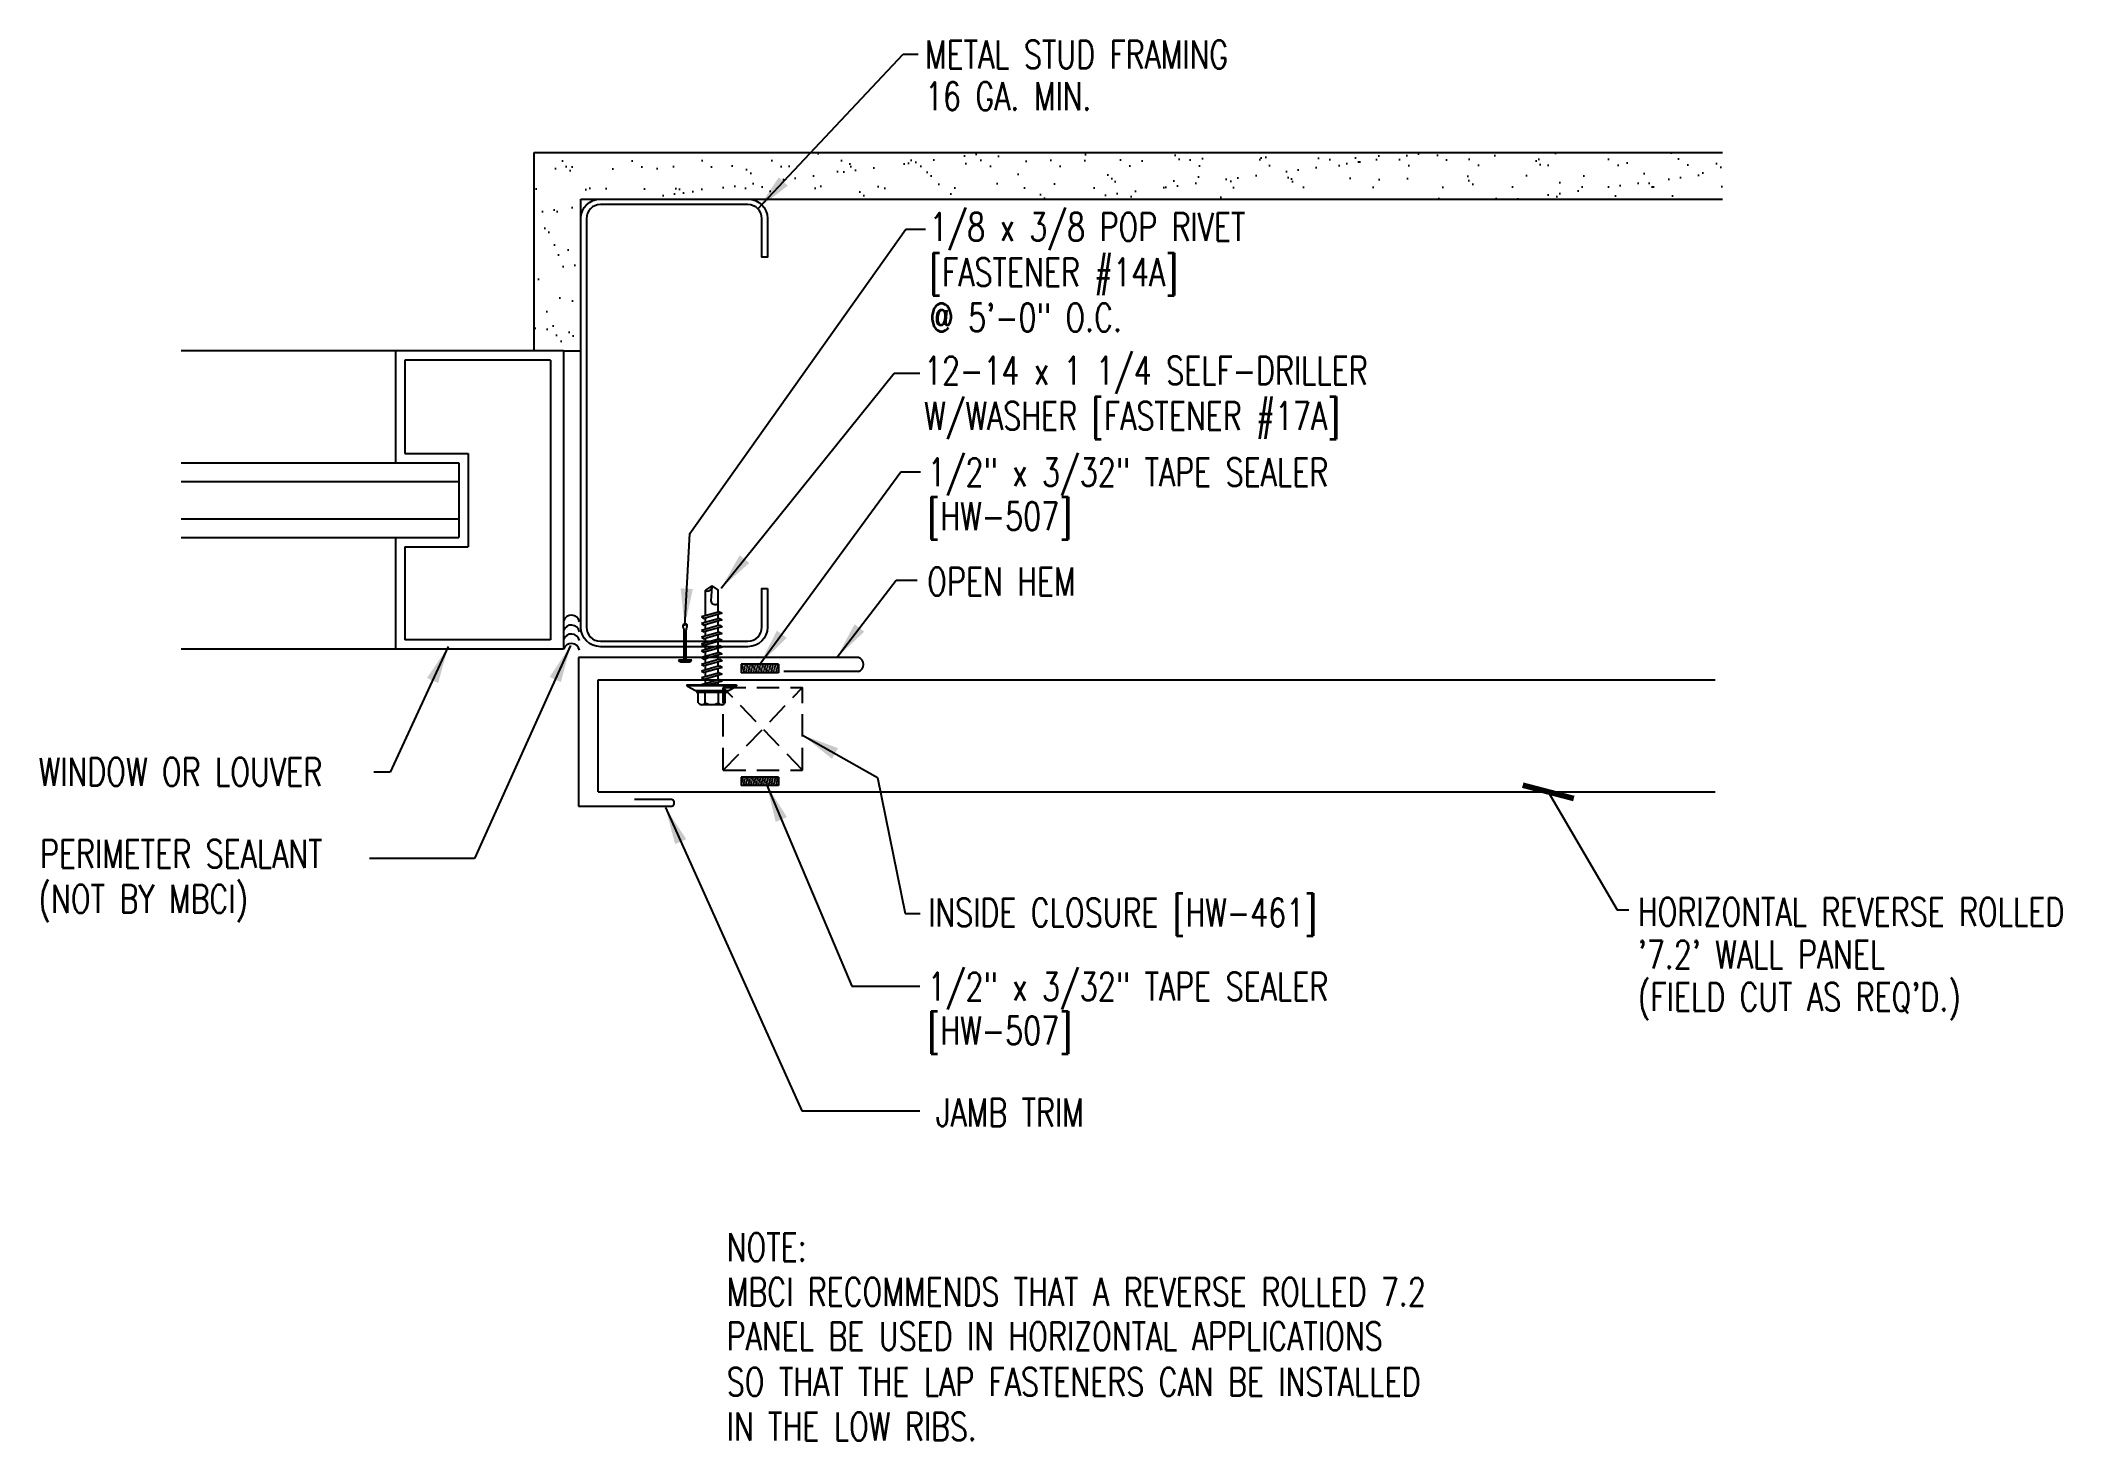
# Model space of a CAD drawing. Extents: x 37.5 to 64.6, y 23.5 to 42.3.
import ezdxf

# ---------------------------------------------------------------- set-up
doc = ezdxf.new("R2010")
doc.units = 0
doc.header["$LTSCALE"] = 4
doc.header["$MEASUREMENT"] = 0
doc.linetypes.add('DASHED2', pattern=[0.375, 0.25, -0.125])
doc.layers.get('0').update_dxf_attribs({"linetype": 'CONTINUOUS'})
for name, color, linetype in [('CLOSURE', 3, 'CONTINUOUS'), ('FASTENER', 9, 'CONTINUOUS'), ('PANEL-S', 11, 'CONTINUOUS'), ('STLA', 12, 'CONTINUOUS'), ('STLB', 5, 'CONTINUOUS'), ('TAPE', 9, 'CONTINUOUS'), ('TEXT', 2, 'CONTINUOUS'), ('TRIM-S', 6, 'CONTINUOUS'), ('WALL', 9, 'CONTINUOUS')]:
    doc.layers.add(name, color=color, linetype=linetype)
doc.styles.add('TEXT', font='SIMPLEX.shx', dxfattribs={"width": 0.75, "height": 0.375})
doc.styles.add('TEXT1', font='ROMANS.shx', dxfattribs={"width": 0.75, "height": 0.375})
doc.dimstyles.new('DETAIL$7', dxfattribs={"dimscale": 4, "dimtxt": 0.375, "dimasz": 0.125, "dimexe": 0.0625, "dimexo": 0.0625, "dimgap": 0.0625, "dimtad": 1, "dimdec": 4, "dimzin": 3, "dimdsep": 46, "dimlunit": 4, "dimtxsty": 'TEXT', "dimblk": 'ARCHTICK', "dimcen": 0.0625, "dimclrd": 7, "dimclre": 7, "dimclrt": 2, "dimadec": 0, "dimazin": 0, "dimtfac": 0.6, "dimtdec": 4, "dimtmove": 0, "dimatfit": 3, "dimfxl": 1, "dimfrac": 2, "dimtolj": 1, "dimtzin": 0, "dimarcsym": 0})
doc.dimstyles.new('PLAN$7', dxfattribs={"dimscale": 4, "dimtxt": 0.09375, "dimasz": 0.125, "dimexe": 0.0625, "dimexo": 0.125, "dimgap": 0.0625, "dimtad": 1, "dimdec": 4, "dimzin": 3, "dimdsep": 46, "dimlunit": 4, "dimtxsty": 'TEXT1', "dimblk": 'ARCHTICK', "dimcen": 0.0625, "dimclrd": 7, "dimclre": 7, "dimclrt": 256, "dimadec": 3, "dimazin": 0, "dimtfac": 0.6666666666666666, "dimtdec": 4, "dimtmove": 0, "dimatfit": 2, "dimldrblk": 'ARCHTICK', "dimfxl": 1, "dimtvp": 1, "dimfrac": 2, "dimtolj": 1, "dimtzin": 3, "dimarcsym": 0})

# ---------------------------------------------------------------- blocks, each defined once
blk = doc.blocks.new('FD-F14A')
at = {"layer": 'TEXT', "style": 'TEXT1', "width": 0.75}
for s, p in [('1/8 x 3/8 POP RIVET', (0.004667300146735442, -0.04080364303275985)), ('[FASTENER #14A]', (0.004667300146735442, -0.1925893573184742))]:
    blk.add_text(s, height=0.09375, dxfattribs=at).set_placement(p)
blk.add_attdef('(QUANTITY)', (0.004667300146735442, -0.3443750716041885), '', height=0.09375, dxfattribs=at)
blk = doc.blocks.new('_ArchTick')
at = {"color": 0, "const_width": 0.15}
blk.add_lwpolyline([(-0.5, -0.5), (0.5, 0.5)], dxfattribs=at)
blk = doc.blocks.new('A$C22B817AC')
at = {"layer": 'TAPE'}
h = blk.add_hatch(dxfattribs=at)
h.set_pattern_fill('DOTS', color=256, scale=0.35, angle=270, style=0)
h.set_pattern_definition([(270, (-46.17302440794057, -15.33899326748165), (0.021875, -0.0109375), [0, -0.021875])])
h.paths.add_polyline_path([(-1.947933387962905, 1.155896341202929), (-1.928330482338112, 1.267069470455869), (-2.420734295668467, 1.353893917576045), (-2.440337201293261, 1.242720788323105)])
for p, q in [((-2.440337201293261, 1.242720788323105), (-2.420734295668467, 1.353893917576045)), ((-2.420734295668467, 1.353893917576045), (-1.928330482338112, 1.267069470455869)), ((-2.440337201293261, 1.242720788323105), (-1.947933387962905, 1.155896341202929)), ((-1.947933387962905, 1.155896341202929), (-1.928330482338112, 1.267069470455869))]:
    blk.add_line(p, q, dxfattribs=at)
blk = doc.blocks.new('C6X25')
at = {"layer": 'STLA'}
blk.add_lwpolyline([(1.25, 0.7800000000000011), (1.25, 0.2621999999999929, -0.4142135623730951), (0.9877999999999929, 0), (-0.9877999999999929, 0, -0.4142135623730951), (-1.25, 0.2622000000000071), (-1.25, 3), (-1.25, 5.737799999999993, -0.4142135623730951), (-0.9877999999999929, 6), (0.9877999999999929, 6, -0.4142135623730951), (1.25, 5.737799999999993), (1.25, 5.219999999999999), (1.175299999999993, 5.219999999999999), (1.175299999999993, 5.737799999999993, 0.414213562373095), (0.9877999999999929, 5.925299999999993), (-0.9877999999999929, 5.925299999999993, 0.4142135623730506), (-1.175299999999979, 5.737799999999993), (-1.175299999999993, 3), (-1.175299999999979, 0.2622000000000071, 0.4142135623730506), (-0.9877999999999929, 0.0747000000000071), (0.9877999999999929, 0.07469999999999288, 0.4142135623730728), (1.175299999999993, 0.2621999999999929), (1.175299999999993, 0.7800000000000011)], format="xyb", close=True, dxfattribs=at)
blk = doc.blocks.new('sd12')
at = {"layer": 'FASTENER'}
for p, q in [((-0.180758872155117, 0.275846215121863), (-0.180758872155117, 0.1365905179669404)), ((-0.1350818810614243, 0.3022840922163184), (0.1350818810613603, 0.3022840922163184)), ((-0.08940488996757523, 0.2758462151218524), (-0.08940488996757523, 0.1365905179669404)), ((0.08940488996763918, 0.2758462151218524), (0.08940488996763918, 0.1365905179669404)), ((0.180758872155117, 0.2758462151218133), (0.180758872155117, 0.1365905179669404)), ((-0.2169115142321978, 0.1142587906313111), (-0.3262698841537883, 0.05927675991127757)), ((-0.3262698841537883, 0.05927675991127757), (-0.3262698841537883, 0.04859385917669812)), ((-0.3262698841537883, 0.04859385917669812), (0.3262698841538665, 0.04859385917670167)), ((-0.2169115142321978, 0.1142587906313111), (0.2169115142321942, 0.1142587906313146)), ((-0.1931287358230662, 0.1365905179669369), (0.1931287358230662, 0.1365905179669404)), ((-0.1931287358230662, 0.1187052806150461), (0.1931287358230662, 0.1187052806150497)), ((-0.180758872155117, 0.1365905179669369), (0.180758872155117, 0.1365905179669404)), ((-0.1392066887307877, -0.01595464254284629), (0.0458259196760622, 0.03687668227666308)), ((-0.1035412740826658, -0.03605399481664939), (0.1392066887307877, 0.03325647204156645)), ((-0.08628439506888697, 0.03687668227666308), (0.08628439506888697, 0.03687668227666485)), ((-0.08628439506888697, 0.03687668227666308), (-0.08628439506888697, -0.0008440363058230815)), ((0.08628439506888697, 0.03687668227666485), (0.132782785244288, 0.03687668227666485)), ((0.08628439506888697, 0.01814586580454325), (0.08628439506888697, -0.04246842597597045)), ((0.1392066887307877, 0.03325647204156645), (0.132782785244288, 0.03687668227666485)), ((0.2169115142321942, 0.1142587906313111), (0.3262698841537883, 0.05927675991127757)), ((0.3262698841537883, 0.05927675991127757), (0.3262698841537883, 0.04859385917669812)), ((-0.1035412740826658, -0.03605399481664584), (-0.1392066887307877, -0.01595464254284273)), ((-0.1392066887307877, -0.1068516327777136), (0.1035412740826587, -0.03754116591949774)), ((-0.1035412740826658, -0.1269509850515131), (-0.1392066887307877, -0.10685163277771)), ((-0.1392066887307877, -0.1977486230125809), (0.1035412740826587, -0.128438156154365)), ((-0.1035412740826658, -0.2178479752863804), (-0.1392066887307877, -0.1977486230125773)), ((-0.1392066887307877, -0.2886456132474482), (0.1035412740826587, -0.2193351463892323)), ((-0.1035412740826658, -0.1269509850515167), (0.1392066887307877, -0.05764051819330085)), ((-0.1035412740826658, -0.217847975286384), (0.1392066887307877, -0.1485375084281682)), ((-0.1035412740826658, -0.3087449655212513), (0.1392066887307877, -0.2394344986630355)), ((-0.08628439506888697, -0.03112673476018024), (-0.08628439506888697, -0.09174102654069038)), ((-0.08628439506888697, -0.122023724995044), (-0.08628439506888697, -0.1826380167755577)), ((-0.08628439506888697, -0.2129207152299113), (-0.08628439506888697, -0.2735350070104214)), ((0.08628439506888697, -0.07275112443033116), (0.08628439506888697, -0.1333654162108378)), ((0.08628439506888697, -0.1636481146651949), (0.08628439506888697, -0.2242624064457051)), ((0.08628439506888697, -0.2545451049000587), (0.08628439506888697, -0.3151593966805688)), ((0.1392066887307877, -0.05764051819330085), (0.1035412740826658, -0.03754116591949774)), ((0.1392066887307877, -0.1485375084281682), (0.1035412740826658, -0.128438156154365)), ((0.1392066887307877, -0.2394344986630355), (0.1035412740826658, -0.2193351463892323)), ((-0.1035412740826658, -0.3087449655212477), (-0.1392066887307877, -0.2886456132474446)), ((-0.1392066887307877, -0.3795426034823155), (0.1035412740826587, -0.3102321366240997)), ((-0.1035412740826658, -0.3996419557561151), (-0.1392066887307877, -0.3795426034823119)), ((-0.1392066887307877, -0.4704395937171828), (0.1035412740826587, -0.401129126858967)), ((-0.1035412740826658, -0.4905389459909824), (-0.1392066887307877, -0.4704395937171792)), ((-0.1392066887307877, -0.5613365839520501), (0.1035412740826587, -0.4920261170938343)), ((-0.1035412740826658, -0.3996419557561186), (0.1392066887307877, -0.3303314888979028)), ((-0.1035412740826658, -0.4905389459909859), (0.1392066887307877, -0.4212284791327701)), ((-0.1035412740826658, -0.5814359362258532), (0.1392066887307877, -0.5121254693676374)), ((-0.08628439506888697, -0.3038177054647822), (-0.08628439506888697, -0.3644319972452887)), ((-0.08628439506888697, -0.3947146956996459), (-0.08628439506888697, -0.4553289874801596)), ((-0.08628439506888697, -0.4856116859345168), (-0.08628439506888697, -0.5462259777150269)), ((0.08628439506888697, -0.345442095134926), (0.08628439506888697, -0.4060563869154361)), ((0.08628439506888697, -0.4363390853697968), (0.08628439506888697, -0.496953377150307)), ((0.08628439506888697, -0.5272360756046641), (0.08628439506888697, -0.5878503673851743)), ((0.1392066887307877, -0.3303314888979028), (0.1035412740826658, -0.3102321366240997)), ((0.1392066887307877, -0.4212284791327701), (0.1035412740826658, -0.401129126858967)), ((0.1392066887307877, -0.5121254693676374), (0.1035412740826658, -0.4920261170938343)), ((-0.1035412740826658, -0.5814359362258497), (-0.1392066887307877, -0.5613365839520466)), ((-0.1392066887307877, -0.6522335741869174), (0.1035412740826587, -0.5829231073287016)), ((-0.1035412740826658, -0.672332926460717), (-0.1392066887307877, -0.6522335741869139)), ((-0.1392066887307877, -0.7431305644217847), (0.1035412740826587, -0.6738200975635689)), ((-0.1035412740826658, -0.7632299166955843), (-0.1392066887307877, -0.7431305644217812)), ((-0.1392066887307877, -0.834027554656652), (0.1035412740826587, -0.7647170877984362)), ((-0.1035412740826658, -0.6723329264607205), (0.1392066887307877, -0.6030224596025047)), ((-0.1035412740826658, -0.7632299166955878), (0.1392066887307877, -0.693919449837372)), ((-0.1035412740826658, -0.8541269069304551), (0.1392066887307877, -0.7848164400722393)), ((-0.08628439506888697, -0.5765086761693841), (-0.08628439506888697, -0.6371229679498942)), ((-0.08628439506888697, -0.6674056664042478), (-0.08628439506888697, -0.728019958184758)), ((-0.08628439506888697, -0.7583026566391151), (-0.08628439506888697, -0.8189169484196253)), ((0.08628439506888697, -0.618133065839535), (0.08628439506888697, -0.6787473576200416)), ((0.08628439506888697, -0.7090300560744023), (0.08628439506888697, -0.7696443478549089)), ((0.08628439506888697, -0.7999270463092696), (0.08628439506888697, -0.8605413380897762)), ((0.1392066887307877, -0.6030224596025047), (0.1035412740826658, -0.5829231073287016)), ((0.1392066887307877, -0.693919449837372), (0.1035412740826658, -0.6738200975635689)), ((0.1392066887307877, -0.7848164400722393), (0.1035412740826658, -0.7647170877984362)), ((-0.1035412740826658, -0.8541269069304516), (-0.1392066887307877, -0.8340275546566485)), ((-0.1392066887307877, -0.9249245448915193), (0.1035412740826587, -0.8556140780333035)), ((-0.1035412740826658, -0.9450238971653189), (-0.1392066887307877, -0.9249245448915158)), ((-0.1035412740826658, -0.9450238971653224), (0.1392066887307877, -0.8757134303071066)), ((-0.08628439506888697, -0.8491996468739824), (-0.08628439506888697, -0.9098139386544926)), ((-0.08628439506888697, -0.9400966371088497), (-0.08628439506888697, -1.232132276977977)), ((0.08628439506888697, -0.8908240365441333), (0.08628439506888697, -1.23213227697798)), ((0.1392066887307877, -0.8757134303071066), (0.1035412740826658, -0.8556140780333035)), ((0, -1.292890852646794), (-0.08628439506888697, -1.232132276977977)), ((-0.001865008937130597, -1.277268037612545), (0.01426312099516736, -1.090591066369635)), ((0, -1.292890852646794), (0.08628439506888697, -1.232132276977984))]:
    blk.add_line(p, q, dxfattribs=at)
blk.add_lwpolyline([(-0.3306747999988033, 0.03687668227666308), (-0.3306747999988033, 0.04866576424662838), (0.3306747999988033, 0.04866576424662838), (0.3306747999988033, 0.03687668227666308)], close=True, dxfattribs=at)
for centre, radius, start, end in [((-0.1350818810614243, 0.2496068509483536), 0.0526772412679644, 29.87541791658705, 150.1245820834162), ((0, 0.1381882851757474), 0.16414304745301, 56.99742822392973, 123.0025717760438), ((0.1350818810613603, 0.2496068509483536), 0.0526772412679644, 29.87541791658385, 150.1245820834129), ((-0.1931287358230662, 0.1276478992909951), 0.008942618675945369, 90, 270), ((0.1931287358230662, 0.1276478992909951), 0.008942618675945369, 270, 90), ((-0.0460386586485555, -1.102470499806609), 0.06146076445166339, 11.14454555051887, 130.9060011362953), ((0.05438377417665663, -1.27847593905121), 0.05626175101849599, 55.45845230643774, 194.8453903687717)]:
    blk.add_arc(centre, radius, start, end, dxfattribs=at)
blk = doc.blocks.new('FD-F17A')
at = {"layer": 'TEXT', "style": 'TEXT1', "width": 0.75}
for s, p in [('12-14 x 1 1/4 SELF-DRILLER', (0.004667300146735442, -0.04080364303275985)), ('W/WASHER [FASTENER #17A]', (0.004667300146735442, -0.1925893573184742))]:
    blk.add_text(s, height=0.09375, dxfattribs=at).set_placement(p)
blk.add_attdef('(QUANTITY)', (0.004667300146735442, -0.3443750716041885), '', height=0.09375, dxfattribs=at)

msp = doc.modelspace()

# ---------------------------------------------------------------- hatches: boundary and pattern name
at = {"layer": 'WALL'}
h = msp.add_hatch(dxfattribs=at)
h.set_pattern_fill('AR-SAND', color=256, scale=0.3, style=0)
h.set_pattern_definition([(37.50000000000001, (0, 0), (-0.01889800743288245, 0.5780471307039475), [0, -0.456, 0, -0.51, 0, -0.4875]), (7.499999999999999, (0, 0), (0.5309330115803181, 0.8466438195689221), [0, -0.246, 0, -0.411, 0, -0.1575]), (327.5, (-0.369, 0), (0.9342425585254485, 0.001697716061089349), [0, -0.15, 0, -0.54, 0, -0.705]), (317.5, (-0.369, 0), (0.9018379813716879, 0.2633026694802748), [0, -0.075, 0, -0.354, 0, -0.405])])
h.paths.add_polyline_path([(60.00892620597415, 40.78684956597978), (44.09069092678468, 40.78684956597978), (44.09069092678475, 38.12816605026731), (44.48244700679786, 38.12816605026731), (44.7156909267847, 38.12816605026731), (44.7156909267847, 39.89964956597977), (44.7156909267847, 40.16184956597977), (60.00892620597415, 40.16184956597978)])

# ---------------------------------------------------------------- linework, layer by layer
at = {"layer": 'CLOSURE', "linetype": 'DASHED2', "ltscale": 0.3}
for p, q in [((47.68589594340672, 32.50687468978708), (46.62402695886928, 33.61622606652314)), ((46.62402695886927, 32.50687468978708), (47.68589594340673, 33.61622606652313)), ((46.62402695886928, 33.61622606652314), (47.68589594340673, 33.61622606652313)), ((46.62402695886927, 32.50687468978708), (46.62402695886928, 33.61622606652314)), ((47.68589594340672, 32.50687468978708), (47.68589594340673, 33.61622606652313)), ((46.62402695886927, 32.50687468978708), (47.68589594340672, 32.50687468978708))]:
    msp.add_line(p, q, dxfattribs=at)
at = {"layer": 'FASTENER', "color": 12}
for p, q in [((46.13243501707426, 34.46349595492588), (46.09266577871678, 34.46349595492588)), ((46.10047795650916, 33.98040014103901), (46.10047795650917, 34.38644870093603)), ((46.12462283928186, 33.98040014103901), (46.12462283928187, 34.38644870093603)), ((46.20173217134312, 33.98040014103901), (46.02336862444792, 33.98040014103901)), ((46.05216484403486, 33.95786483247813), (46.17293595175617, 33.95786483247813))]:
    msp.add_line(p, q, dxfattribs=at)
at = {"layer": 'FASTENER'}
for centre in [(44.58909222891675, 34.47033682962748), (44.58909222891675, 34.33891037010895), (44.58909222891675, 34.21866926614339), (44.58909222891675, 34.09003908167708)]:
    msp.add_arc(centre, 0.1132557686595666, 12.32984261774551, 160.327409927268, dxfattribs=at)
at = {"layer": 'FASTENER', "color": 12}
for centre, radius, start, end in [((46.11255039789552, 34.44109640468317), 0.02995226086556956, 131.5962348216527, 216.2344705452183), ((46.03797795650917, 34.38644870093603), 0.0625, 0, 36.23447054521825), ((46.18712283928187, 34.38644870093603), 0.0625, 143.7655294547817, 180), ((46.11255039789552, 34.44109640468317), 0.02995226086556956, 323.7655294547818, 48.4037651783472), ((46.11255039789552, 34.06469305094084), 0.1227138271547866, 223.3857176126881, 240.5223278489837), ((46.11255039789552, 34.06469305094084), 0.1227138271547866, 299.4776721510163, 316.6142823873163)]:
    msp.add_arc(centre, radius, start, end, dxfattribs=at)
at = {"layer": 'PANEL-S'}
for p, q in [((44.94934084874458, 33.71654765360002), (59.91065408646185, 33.71654765360002)), ((44.94934084874458, 32.21654765360002), (44.94934084874458, 33.71654765360002)), ((44.94934084874458, 32.21654765360002), (59.91065408646186, 32.21654765360002))]:
    msp.add_line(p, q, dxfattribs=at)
at = {"layer": 'STLB', "color": 8}
for p, q in [((44.48244700679786, 38.12816605026731), (39.36096619805366, 38.12816605026731)), ((42.23244700679786, 38.12816605026731), (42.23244700679786, 36.62576113996991)), ((44.30796951370857, 38.00316605026731), (42.35744700679786, 38.00316605026731)), ((42.35744700679786, 38.00316605026731), (42.35744700679786, 36.75076113996991)), ((44.30796951370857, 38.00316605026731), (44.30796951370857, 34.25316605026731)), ((44.48244700679786, 38.12816605026731), (44.48244700679786, 34.12816605026731)), ((39.36096619805366, 36.62576113996991), (43.08124025771039, 36.62576113996991)), ((42.35744700679786, 36.75076113996991), (43.20624025771039, 36.75076113996991)), ((43.08124025771039, 36.62576113996991), (43.08124025771039, 35.62576113996991)), ((43.20624025771039, 36.75076113996991), (43.20624025771039, 35.50076113996991)), ((39.36096619805366, 36.3757611399699), (43.08124025771039, 36.37576113996991)), ((39.36096619805366, 35.87576113996991), (43.08124025771039, 35.87576113996991)), ((39.36096619805366, 35.62576113996991), (43.08124025771039, 35.62576113996991)), ((42.23244700679786, 35.62576113996991), (42.23244700679786, 34.12816605026731)), ((42.35744700679786, 35.50076113996991), (42.35744700679786, 34.25316605026731)), ((42.35744700679786, 35.50076113996991), (43.20624025771039, 35.50076113996991)), ((44.48244700679783, 34.12816605026731), (39.36096619805366, 34.1281660502673)), ((44.30796951370857, 34.25316605026731), (42.35744700679786, 34.25316605026731))]:
    msp.add_line(p, q, dxfattribs=at)
at = {"layer": 'TEXT', "color": 7}
for p, q in [((49.07171242281163, 39.75895847066712), (49.33330343048829, 39.75895847066712)), ((49.06196867819096, 30.58539036763463), (49.26294904602685, 30.58539036763463))]:
    msp.add_line(p, q, dxfattribs=at)
at = {"layer": 'TRIM-S'}
for p, q in [((48.43392645182734, 34.01607648780749), (44.68392645182734, 34.01607648780749)), ((44.68392645182734, 34.01607648780749), (44.68392645182734, 32.02252132047794)), ((48.43392645182734, 33.82857648780749), (47.43392645182734, 33.82857648780749)), ((44.68392645182735, 32.02252132047794), (45.93392645182735, 32.02252132047794)), ((45.43392645182735, 32.11627132047794), (45.93392645182735, 32.11627132047794))]:
    msp.add_line(p, q, dxfattribs=at)
for centre, radius, start, end in [((48.40653308411336, 33.9223264878075), 0.09767015457505157, 286.2881474334554, 73.71185256654216), ((45.91860142439452, 32.06939632047794), 0.04931654986733824, 288.1043242328122, 71.8956757671826)]:
    msp.add_arc(centre, radius, start, end, dxfattribs=at)
at = {"layer": 'WALL'}
for p, q in [((44.09069092678468, 40.78684956597978), (60.00892620597415, 40.78684956597978)), ((44.09069092678475, 38.12816605026731), (44.09069092678468, 40.78684956597978)), ((44.7156909267847, 40.16184956597977), (60.00892620597415, 40.16184956597978)), ((44.7156909267847, 39.89964956597977), (44.7156909267847, 40.16184956597977)), ((44.48244700679786, 38.12816605026731), (44.7156909267847, 38.12816605026731))]:
    msp.add_line(p, q, dxfattribs=at)

# ---------------------------------------------------------------- block references
at = {"layer": 'FASTENER', "rotation": 179.9999999999999}
msp.add_blockref('sd12', (46.47009503520774, 33.68587995711501), dxfattribs=at)
at = {"layer": 'TEXT', "xscale": 4, "yscale": 4, "zscale": 4}
msp.add_blockref('FD-F14A', (49.36754385982459, 39.76402558165142), dxfattribs=at).add_auto_attribs({'(QUANTITY)': '@ 5\'-0" O.C.'})
msp.add_blockref('FD-F17A', (49.29496016673302, 37.8385351584069), dxfattribs=at)
at = {"layer": 'TEXT', "rotation": 190}
for p in [(44.743638805443, 34.72610562110997), (44.743638805443, 33.2146027738029)]:
    msp.add_blockref('A$C22B817AC', p, dxfattribs=at)
at = {"layer": 'WALL'}
msp.add_blockref('C6X25', (45.9656909267847, 34.16184956597978), dxfattribs=at)

# ---------------------------------------------------------------- texts
at = {"layer": 'TEXT', "style": 'TEXT1', "width": 0.75}
for s, p in [('METAL STUD FRAMING', (49.3259681359302, 41.91238041890477)), ('16 GA. MIN.', (49.3259681359302, 41.35227989492282)), ('1/2" x 3/32" TAPE SEALER', (49.36255843384534, 36.31235478396686)), ('[HW-507] ', (49.36255843384534, 35.72243987104542)), ('OPEN HEM', (49.35450729050898, 34.84783728041121)), ('WINDOW OR LOUVER', (37.45168660357501, 32.29601466236392)), ('PERIMETER SEALANT', (37.46995555227406, 31.19975232653993)), ('(NOT BY MBCI)', (37.44905153862945, 30.59398546077286)), ('INSIDE CLOSURE [HW-461]', (49.36760969856148, 30.41078879482472)), ('HORIZONTAL REVERSE ROLLED', (58.87560188372998, 30.42311248448053)), ("'7.2' WALL PANEL", (58.87560188372998, 29.84727485807183)), ('1/2" x 3/32" TAPE SEALER', (49.36255843384534, 29.4224159473381)), ("(FIELD CUT AS REQ'D.)", (58.87560188372998, 29.27993800533481)), ('[HW-507] ', (49.36255843384534, 28.83250103441665)), ('JAMB TRIM', (49.47471102936557, 27.73225076234694)), ('NOTE:', (46.66974089824252, 25.92881309027742)), ('MBCI RECOMMENDS THAT A REVERSE ROLLED 7.2', (46.66974089824252, 25.32849189248032)), ('PANEL BE USED IN HORIZONTAL APPLICATIONS', (46.66974089824252, 24.73615092377743)), ('SO THAT THE LAP FASTENERS CAN BE INSTALLED', (46.66974089824252, 24.12398640798651)), ('IN THE LOW RIBS.', (46.66974089824252, 23.52208883448073))]:
    msp.add_text(s, height=0.375, dxfattribs=at).set_placement(p)
at = {"layer": 'TEXT', "color": 2, "insert": (41.81677913575942, 32.55500232893669), "char_height": 0.375, "attachment_point": 9, "style": 'TEXT'}
msp.add_mtext('\\A1;', dxfattribs=at)

# ---------------------------------------------------------------- leaders
at = {"layer": 'TEXT'}
for points in [[(47.08607344825717, 40.03223208745225), (49.03179113430053, 42.10133855014431), (49.23604126766941, 42.10133855014431)], [(46.1076856358834, 34.44034667326426), (46.17404450361812, 35.67813159027696), (49.07171242281163, 39.75895847066712)], [(46.59437561498761, 34.9462746532036), (48.9122087801929, 37.82778151916095), (49.25783961504614, 37.82778151916095)], [(47.1126980014819, 33.92602484374427), (49.00446398119804, 36.50664097022886), (49.26581393424608, 36.50664097022886)], [(48.14317044872898, 34.01607648780749), (48.94073397074378, 35.05394810504415), (49.21988123949041, 35.05394810504415)], [(44.57927121015314, 34.17742481446228), (43.29043277555547, 31.32358042601865), (41.88442707126109, 31.32358042601865)], [(42.93893122180975, 34.16278965577035), (42.16269895377428, 32.47975331496525), (41.94301070610942, 32.47975331496525)], [(47.68567814692462, 32.97717527951151), (48.68797666633091, 32.40912639255159), (49.06196867819096, 30.58539036763463)], [(47.20696838380685, 32.30644346149819), (48.34390408377728, 29.61372773549616), (49.25644451631612, 29.61372773549616)], [(45.84836131925215, 32.00540718212696), (47.67567101779235, 27.9416094115771), (49.25567570962568, 27.9416094115771)]]:
    msp.add_leader(points, dimstyle='DETAIL$7', override={"dimgap": 0.0625, "dimtad": 0}, dxfattribs=at)
msp.add_leader([(57.67626774355764, 32.21654765360002), (58.60040480583973, 30.63644902945261), (58.75450719287466, 30.63644902945261)], dimstyle='PLAN$7', dxfattribs=at)

doc.saveas('drawing.dxf')
